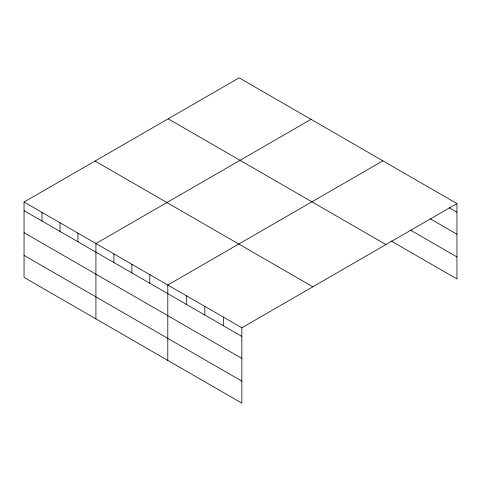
<?xml version="1.0" encoding="UTF-8"?>
<svg xmlns="http://www.w3.org/2000/svg" width="481" height="481" viewBox="0 0 481 481"><rect width="100%" height="100%" fill="white"/><g stroke="black" fill="none" stroke-linecap="round" stroke-linejoin="round"><path stroke-width="0.72" d="M24.05 202.032L241.847 327.777L241.847 403.156L24.05 277.411L24.05 202.032L239.153 77.844L456.95 203.589L456.95 278.968L391.197 241.005M311.027 119.342L95.923 243.53L95.923 318.909M382.9 160.834L167.797 285.023L167.797 360.401M241.847 327.777L456.95 203.589M449.29 207.792L456.95 212.211M430.14 218.759L456.95 234.241M410.347 230.032L456.95 256.938M168.17 118.825L385.966 244.57M95.034 161.051L312.83 286.796M24.05 210.66L241.847 336.399M24.05 232.69L241.847 358.429M24.05 255.387L241.847 381.126M223.334 317.087L223.334 325.715M204.822 306.403L204.822 315.025M186.309 295.713L186.309 304.335M149.825 274.651L149.825 283.273M131.86 264.279L131.86 272.901M113.889 253.902L113.889 262.53M77.952 233.159L77.952 241.781M59.987 222.781L59.987 231.409M42.015 212.41L42.015 221.032"/></g></svg>
